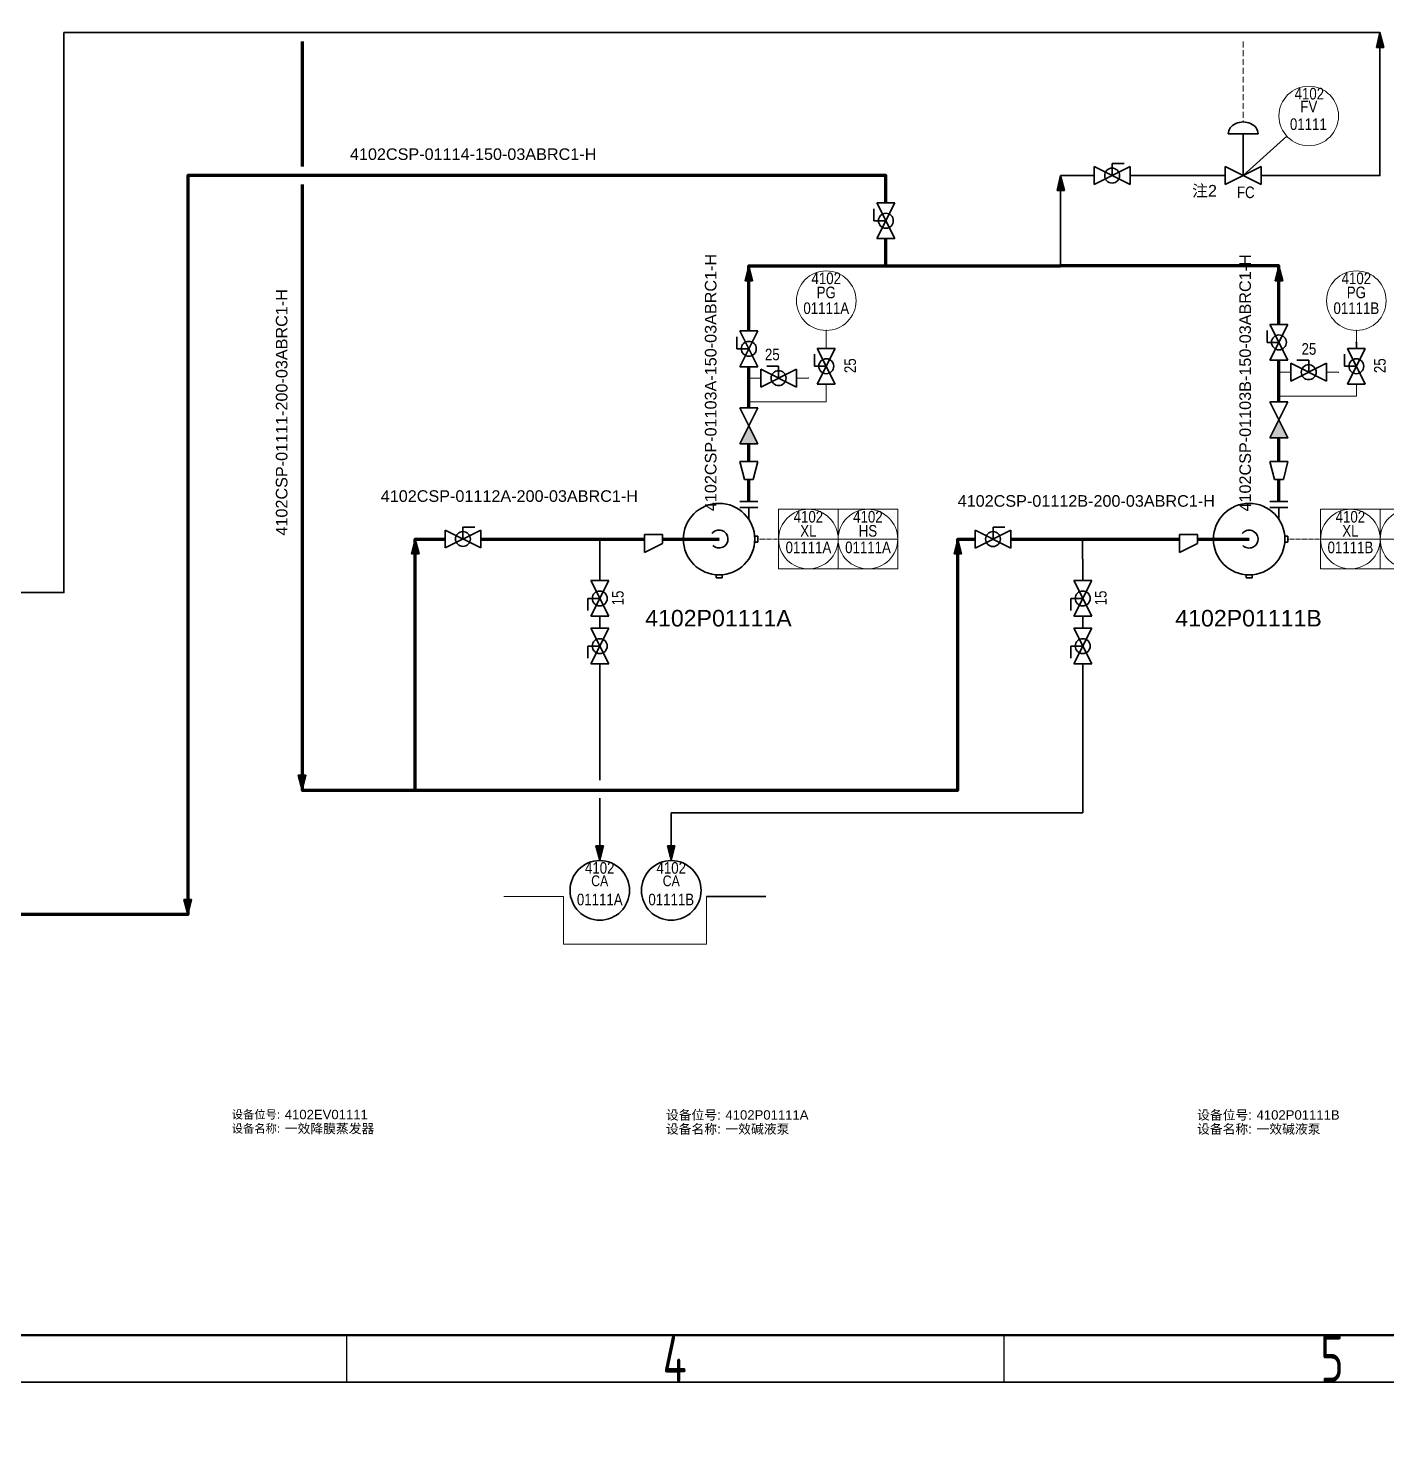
# Model space of a CAD drawing. Extents: x 757 to 8510, y -6585 to 527.
# Drawn here: x 4901.4 to 5191.1, y -882.7 to -583.1 of the extents above; entities that cross this region are included whole.
import ezdxf
from ezdxf.enums import TextEntityAlignment as Align

# ---------------------------------------------------------------- set-up
doc = ezdxf.new("R2010")
doc.units = 0
doc.header["$MEASUREMENT"] = 0
doc.linetypes.add('ELECTRIC', pattern=[0.1875, 0.125, -0.0625])
doc.layers.get('0').update_dxf_attribs({"linetype": 'CONTINUOUS'})
for name, color, linetype in [('10', 7, 'CONTINUOUS'), ('11', 7, 'CONTINUOUS'), ('12', 7, 'CONTINUOUS'), ('ConsistencyChecks', 7, 'CONTINUOUS'), ('Default', 6, 'CONTINUOUS'), ('Notes', 7, 'CONTINUOUS'), ('PUB_TITLE', 1, 'CONTINUOUS'), ('云线-1A', 6, 'CONTINUOUS'), ('图框', 92, 'CONTINUOUS')]:
    doc.layers.add(name, color=color, linetype=linetype)
doc.styles.add('Arial', font='arial.ttf')
doc.styles.add('Arial Narrow', font='ARIALN.TTF')
doc.styles.add('CD-Title Block', font='gbenor.shx', dxfattribs={"width": 0.8, "bigfont": 'gbcbig.shx'})
doc.styles.add('txt.shx', font='arial.ttf')

# ---------------------------------------------------------------- blocks, each defined once
blk = doc.blocks.new('HORIZ CENTRIFUGAL PUMP', base_point=(96.52, 116.84))
at = {"color": 0, "linetype": 'ByBlock', "lineweight": -2}
blk.add_circle((96.52, 116.84), 7.62, dxfattribs=at)
blk = doc.blocks.new('INSTRUMENT CONNECTOR')
at = {"color": 0, "linetype": 'ByBlock', "lineweight": -2}
for p, q in [((0, 0.635), (0.635, 0.635)), ((0, -0.635), (0, 0.635)), ((0.635, 0.635), (0.635, -0.635)), ((0.635, -0.635), (0, -0.635))]:
    blk.add_line(p, q, dxfattribs=at)
blk = doc.blocks.new('CHENGDA-FLANGED NOZZLE CONNECT TO TT')
at = {"color": 0, "linetype": 'ByBlock', "lineweight": -2}
for p, q in [((0, 0), (2.54, 0)), ((2.54, 0), (2.54, 1.905)), ((2.54, 1.905), (2.54, -1.905)), ((3.81, 1.905), (3.81, -1.905))]:
    blk.add_line(p, q, dxfattribs=at)
blk = doc.blocks.new('FLANGED NOZZLE-INTERNAL')
at = {"color": 0, "linetype": 'ByBlock', "lineweight": -2}
blk.add_arc((0, 0), 1.91, 45.5104, 321.6705, dxfattribs=at)
blk = doc.blocks.new('DISCR FIELD MOUNTED PT')
at = {"color": 0, "linetype": 'ByBlock', "lineweight": -2}
blk.add_circle((0, 0), 6.35, dxfattribs=at)
blk = doc.blocks.new('CHENGDA-DCS FUNC ACCESS IN PRIME LOC FOR PUMP', base_point=(1.27, 1.27))
at = {"color": 0, "linetype": 'ByBlock', "lineweight": -2}
for p, q in [((-5.08, 7.62), (7.62, 7.62)), ((-5.08, -5.08), (-5.08, 7.62)), ((7.62, 7.62), (7.62, -5.08)), ((-5.08, 1.27), (7.62, 1.27)), ((7.62, -5.08), (-5.08, -5.08))]:
    blk.add_line(p, q, dxfattribs=at)
blk.add_circle((1.27, 1.27), 6.35, dxfattribs=at)
blk = doc.blocks.new('DIAPHRAGM ACTUATOR')
at = {"color": 0, "linetype": 'ByBlock', "lineweight": -2}
for p, q in [((-3.175, 8.89), (3.175, 8.89)), ((0, 8.89), (0, 0))]:
    blk.add_line(p, q, dxfattribs=at)
blk.add_ellipse((0, 8.89), major_axis=(-3.175, 0), ratio=0.8, start_param=3.1415926, end_param=6.2831853, dxfattribs=at)
blk = doc.blocks.new('CONCENTRIC')
at = {"color": 0, "linetype": 'ByBlock', "lineweight": -2}
for p, q in [((-1.905, -1.905), (-1.905, 1.905)), ((-1.905, 1.905), (1.905, 0.953)), ((1.905, 0.953), (1.905, -0.952)), ((1.905, -0.952), (-1.905, -1.905))]:
    blk.add_line(p, q, dxfattribs=at)
blk = doc.blocks.new('CHECK VALVE')
at = {"linetype": 'ByBlock', "lineweight": -2}
blk.add_hatch(color=0, dxfattribs=at).paths.add_polyline_path([(-3.81, 1.905), (-3.81, -1.905), (0, 0)])
at = {"color": 0, "linetype": 'ByBlock', "lineweight": -2}
for p, q in [((3.81, 1.905), (-3.81, -1.905)), ((-3.81, 1.905), (3.81, -1.905)), ((-3.81, -1.905), (-3.81, 1.905)), ((3.81, -1.905), (3.81, 1.905))]:
    blk.add_line(p, q, dxfattribs=at)
blk.add_lwpolyline([(-3.81, 1.905), (-3.81, -1.905), (0, 0)], close=True, dxfattribs=at)
blk = doc.blocks.new('ECCENTRIC')
at = {"color": 0, "linetype": 'ByBlock', "lineweight": -2}
for p, q in [((1.905, 0.953), (-1.905, 0.953)), ((-1.905, 0.953), (-1.905, -2.857)), ((1.905, -0.953), (1.905, 0.953)), ((-1.905, -2.857), (1.905, -0.953))]:
    blk.add_line(p, q, dxfattribs=at)
blk = doc.blocks.new('BALL VALVE')
at = {"color": 0, "linetype": 'ByBlock', "lineweight": -2}
for p, q in [((-3.81, 1.905), (-3.81, -1.905)), ((3.81, -1.905), (-3.81, 1.905)), ((-3.81, -1.905), (3.81, 1.905)), ((0, 0), (0, 2.54)), ((0, 2.54), (2.54, 2.54)), ((3.81, 1.905), (3.81, -1.905))]:
    blk.add_line(p, q, dxfattribs=at)
blk.add_circle((0, 0), 1.587, dxfattribs=at)
blk = doc.blocks.new('2 WAY GLOBE')
at = {"color": 0, "linetype": 'ByBlock', "lineweight": -2}
for p, q in [((3.81, 1.91), (-3.81, -1.91)), ((-3.81, 1.9), (3.81, -1.9)), ((-3.81, -1.91), (-3.81, 1.9)), ((3.81, -1.91), (3.81, 1.91))]:
    blk.add_line(p, q, dxfattribs=at)
blk = doc.blocks.new('CHENGDA-SAMPLES')
at = {"color": 0, "linetype": 'ByBlock', "lineweight": -2}
blk.add_circle((0, 0), 6.35, dxfattribs=at)
blk = doc.blocks.new('A1图框_H')
at = {"layer": '图框', "linetype": 'Continuous'}
for p, q in [((-410.5, 0), (-410.5, -10)), ((-270.33, 0), (-270.33, -10))]:
    blk.add_line(p, q, dxfattribs=at)
blk.add_lwpolyline([(-831, 584), (10, 584), (10, -10), (-831, -10)], close=True, dxfattribs=at)
at = {"layer": '图框', "linetype": 'Continuous', "const_width": 0.5}
blk.add_lwpolyline([(-806, 574), (0, 574), (0, 0), (-806, 0)], close=True, dxfattribs=at)
at = {"layer": '图框', "linetype": 'Continuous', "style": 'CD-Title Block', "width": 0.8}
for s, p in [('4', (-340.5, -5)), ('5', (-200.33, -5))]:
    blk.add_text(s, height=10, dxfattribs=at).set_placement(p, align=Align.MIDDLE)

msp = doc.modelspace()

# ---------------------------------------------------------------- hatches: boundary and pattern name
at = {"layer": '11', "linetype": 'ByBlock'}
for points in [[(5189.64, -584.01), (5188.86, -587.17), (5190.44, -587.17)], [(5121.55, -614.49), (5120.77, -617.65), (5122.35, -617.65)], [(5055.06, -633.76), (5054.28, -636.92), (5055.86, -636.92)], [(5168.09, -633.76), (5167.31, -636.92), (5168.89, -636.92)], [(4983.94, -691.98), (4983.16, -695.14), (4984.74, -695.14)], [(5099.6, -691.98), (5098.82, -695.14), (5100.4, -695.14)], [(4959.8, -745.47), (4960.58, -742.31), (4959, -742.31)], [(5023.28, -760.51), (5024.06, -757.35), (5022.47, -757.35)], [(5038.52, -760.51), (5039.3, -757.35), (5037.71, -757.35)], [(4935.42, -771.97), (4936.2, -768.81), (4934.62, -768.81)]]:
    msp.add_hatch(color=7, dxfattribs=at).paths.add_polyline_path(points)

# ---------------------------------------------------------------- linework, layer by layer
at = {"layer": '11', "color": 7, "linetype": 'Continuous', "lineweight": 35}
for p, q in [((5189.64, -584.01), (5188.86, -587.17)), ((5190.44, -587.17), (5189.64, -584.01)), ((5188.86, -587.17), (5190.44, -587.17)), ((5121.55, -614.49), (5120.77, -617.65)), ((5122.35, -617.65), (5121.55, -614.49)), ((5120.77, -617.65), (5122.35, -617.65)), ((5055.06, -633.76), (5054.28, -636.92)), ((5055.86, -636.92), (5055.06, -633.76)), ((5168.09, -633.76), (5167.31, -636.92)), ((5168.89, -636.92), (5168.09, -633.76)), ((5054.28, -636.92), (5055.86, -636.92)), ((5167.31, -636.92), (5168.89, -636.92)), ((4983.94, -691.98), (4983.16, -695.14)), ((4984.74, -695.14), (4983.94, -691.98)), ((5099.6, -691.98), (5098.82, -695.14)), ((5100.4, -695.14), (5099.6, -691.98)), ((4983.16, -695.14), (4984.74, -695.14)), ((5098.82, -695.14), (5100.4, -695.14)), ((4959, -742.31), (4959.8, -745.47)), ((4960.58, -742.31), (4959, -742.31)), ((4959.8, -745.47), (4960.58, -742.31)), ((5022.47, -757.35), (5023.28, -760.51)), ((5024.06, -757.35), (5022.47, -757.35)), ((5023.28, -760.51), (5024.06, -757.35)), ((5037.71, -757.35), (5038.52, -760.51)), ((5039.3, -757.35), (5037.71, -757.35)), ((5038.52, -760.51), (5039.3, -757.35)), ((4934.62, -768.81), (4935.42, -771.97)), ((4936.2, -768.81), (4934.62, -768.81)), ((4935.42, -771.97), (4936.2, -768.81))]:
    msp.add_line(p, q, dxfattribs=at)
at = {"layer": '11', "color": 56, "linetype": 'Continuous', "lineweight": 35, "true_color": 0x808000}
for p, q in [((5126.26, -718.6), (5126.26, -750.35)), ((5126.26, -750.35), (5038.52, -750.35)), ((5038.52, -750.35), (5038.52, -760.51))]:
    msp.add_line(p, q, dxfattribs=at)
for points in [[(5164.28, -614.49), (5189.64, -614.49), (5189.64, -584.01), (4909.01, -584.01), (4909.01, -703.39), (4672.79, -703.39)], [(5121.55, -633.76), (5121.55, -614.49), (5128.72, -614.49)], [(5136.34, -614.49), (5156.66, -614.49)], [(5184.6, -651.32), (5184.6, -650.05)], [(5023.28, -691.98), (5023.28, -700.82)], [(5126.24, -691.75), (5126.24, -696.28), (5126.26, -696.28), (5126.26, -700.82)], [(5023.28, -708.44), (5023.28, -710.98)], [(5126.26, -708.44), (5126.26, -710.98)], [(5023.28, -718.6), (5023.28, -743.37)], [(5023.28, -747.17), (5023.28, -760.51)]]:
    msp.add_lwpolyline(points, dxfattribs=at)
at = {"layer": '11', "color": 7, "linetype": 'Continuous', "lineweight": 0}
for points in [[(5189.64, -584.01), (5188.86, -587.17), (5190.44, -587.17)], [(5121.55, -614.49), (5120.77, -617.65), (5122.35, -617.65)], [(5055.06, -633.76), (5054.28, -636.92), (5055.86, -636.92)], [(5168.09, -633.76), (5167.31, -636.92), (5168.89, -636.92)], [(4983.94, -691.98), (4983.16, -695.14), (4984.74, -695.14)], [(5099.6, -691.98), (5098.82, -695.14), (5100.4, -695.14)], [(4959.8, -745.47), (4960.58, -742.31), (4959, -742.31)], [(5023.28, -760.51), (5024.06, -757.35), (5022.47, -757.35)], [(5038.52, -760.51), (5039.3, -757.35), (5037.71, -757.35)], [(4935.42, -771.97), (4936.2, -768.81), (4934.62, -768.81)]]:
    msp.add_lwpolyline(points, close=True, dxfattribs=at)
at = {"layer": '11', "color": 56, "linetype": 'Continuous', "lineweight": 70, "true_color": 0x808000}
for points in [[(4959.8, -585.91), (4959.8, -612.59)], [(5084.28, -620.31), (5084.28, -614.49), (4935.42, -614.49), (4935.42, -771.97), (4628.34, -771.97)], [(4959.8, -616.39), (4959.8, -745.47), (4983.94, -745.47)], [(5084.28, -633.76), (5084.28, -627.93)], [(5055.06, -647.61), (5055.06, -633.76), (5084.28, -633.76)], [(5084.28, -633.76), (5104.59, -633.76)], [(5104.59, -633.76), (5121.55, -633.76)], [(5168.09, -646.24), (5168.09, -633.76), (5121.55, -633.76)], [(5055.06, -657.67), (5055.06, -655.23)], [(5168.09, -656.4), (5168.09, -653.86)], [(5055.06, -662.75), (5055.06, -657.67)], [(5168.09, -661.48), (5168.09, -656.4)], [(5168.09, -662.75), (5168.09, -661.48)], [(5055.06, -664.02), (5055.06, -662.75)], [(5168.09, -675.46), (5168.09, -670.37)], [(5055.06, -675.45), (5055.06, -671.64)], [(5055.06, -683.95), (5055.06, -679.26)], [(5168.09, -683.95), (5168.09, -681.62), (5168.09, -681.62), (5168.09, -679.27)], [(4983.94, -745.47), (4983.94, -691.96), (4990.29, -691.96)], [(4983.94, -745.47), (5099.6, -745.47), (5099.6, -691.98), (5103.32, -691.98)], [(4997.91, -691.96), (5013.15, -691.96)], [(5013.15, -691.96), (5032.83, -691.96)], [(5036.64, -691.96), (5048.71, -691.96)], [(5110.94, -691.98), (5129.99, -691.98)], [(5129.99, -691.98), (5146.91, -691.98)], [(5150.72, -691.98), (5161.74, -691.98)]]:
    msp.add_lwpolyline(points, dxfattribs=at)
at = {"layer": '11', "color": 7, "linetype": 'Continuous', "lineweight": 35}
for p in [(5104.59, -633.76), (5184.6, -650.05), (5055.06, -657.67), (5168.09, -656.4), (5168.09, -661.48), (5055.06, -662.75)]:
    msp.add_point(p, dxfattribs=at)
at = {"layer": '12', "color": 96, "linetype": 'ELECTRIC', "lineweight": 18, "ltscale": 10, "true_color": 0x008000}
msp.add_lwpolyline([(5160.47, -585.91), (5160.47, -603.06)], dxfattribs=at)
at = {"layer": '12', "color": 7, "linetype": 'Continuous', "lineweight": 35}
msp.add_lwpolyline([(5169.74, -606.06), (5160.47, -614.49)], dxfattribs=at)
at = {"layer": '12', "color": 96, "linetype": 'Continuous', "lineweight": 18, "true_color": 0x008000}
for points in [[(5071.57, -647.51), (5071.57, -651.32)], [(5184.6, -647.51), (5184.6, -650.05)], [(5055.06, -657.67), (5057.6, -657.67)], [(5071.57, -658.94), (5071.57, -662.75), (5055.06, -662.75)], [(5065.22, -657.67), (5067.76, -657.67)], [(5168.09, -656.4), (5170.63, -656.4)], [(5184.6, -658.94), (5184.6, -661.48), (5168.09, -661.48)], [(5178.25, -656.4), (5180.79, -656.4)]]:
    msp.add_lwpolyline(points, dxfattribs=at)
at = {"layer": '12', "color": 96, "linetype": 'ELECTRIC', "lineweight": 18, "true_color": 0x008000}
for points in [[(5061.41, -691.98), (5056.97, -691.98)], [(5176.98, -691.98), (5170, -691.98)]]:
    msp.add_lwpolyline(points, dxfattribs=at)
at = {"layer": '12', "color": 7, "linetype": 'Continuous', "lineweight": 13}
msp.add_circle((5174.44, -601.79), 6.35, dxfattribs=at)
at = {"layer": 'ConsistencyChecks', "color": 7, "linetype": 'Continuous', "lineweight": 9}
for p in [(5160.47, -603.06), (5128.72, -614.49), (5136.34, -614.49), (5156.66, -614.49), (5160.47, -614.49), (5164.28, -614.49), (5104.59, -633.76), (5104.59, -633.76), (5104.59, -633.76), (5168.09, -646.24), (5055.06, -647.61), (5071.57, -647.51), (5184.6, -647.51), (5184.6, -650.05), (5184.6, -650.05), (5071.57, -651.32), (5184.6, -651.32), (5055.06, -655.23), (5168.09, -653.86), (5055.06, -657.67), (5055.06, -657.67), (5055.06, -657.67), (5057.6, -657.67), (5065.22, -657.67), (5071.57, -658.94), (5168.09, -656.4), (5168.09, -656.4), (5168.09, -656.4), (5170.63, -656.4), (5178.25, -656.4), (5184.6, -658.94), (5168.09, -661.48), (5168.09, -661.48), (5168.09, -661.48), (5055.06, -662.75), (5055.06, -662.75), (5055.06, -662.75), (5055.06, -664.02), (5168.09, -662.75), (5168.09, -670.37), (5055.06, -671.64), (5055.06, -675.45), (5168.09, -675.46), (5055.06, -679.26), (5168.09, -679.27), (5055.06, -683.95), (5168.09, -683.95), (5055.06, -687.76), (5168.09, -687.76), (4990.29, -691.96), (4997.91, -691.96), (5032.83, -691.96), (5036.64, -691.96), (5048.71, -691.96), (5056.97, -691.98), (5061.41, -691.98), (5074.11, -691.98), (5074.11, -691.98), (5103.32, -691.98), (5110.94, -691.98), (5146.91, -691.98), (5150.72, -691.98), (5170, -691.98), (5176.98, -691.98), (5189.68, -691.98), (5189.68, -691.98), (5023.28, -700.82), (5126.26, -700.82), (5023.28, -708.44), (5126.26, -708.44), (5023.28, -710.98), (5126.26, -710.98), (5023.28, -718.6), (5126.26, -718.6)]:
    msp.add_point(p, dxfattribs=at)
at = {"layer": 'ConsistencyChecks', "color": 5, "linetype": 'Continuous', "lineweight": 9}
for p in [(5067.76, -657.67), (5180.79, -656.4), (5048.71, -691.96), (5056.33, -691.98), (5161.74, -691.98), (5161.74, -691.98), (5169.36, -691.98), (5048.71, -699.6), (5161.74, -699.6), (5023.28, -760.51), (5038.52, -760.51), (5016.93, -766.86), (5029.63, -766.86), (5032.16, -766.86), (5044.87, -766.86), (5023.28, -773.21), (5038.52, -773.21)]:
    msp.add_point(p, dxfattribs=at)
at = {"layer": 'Notes', "color": 7, "linetype": 'Continuous', "lineweight": 0}
for p, q in [((5015.53, -768.13), (5002.83, -768.13)), ((5015.53, -778.29), (5015.53, -768.13)), ((5046.01, -768.13), (5046.01, -778.29)), ((5046.01, -778.29), (5015.53, -778.29))]:
    msp.add_line(p, q, dxfattribs=at)
at = {"layer": 'Notes', "color": 7, "linetype": 'Continuous', "lineweight": 35}
msp.add_line((5046.01, -768.13), (5058.71, -768.13), dxfattribs=at)
at = {"layer": 'PUB_TITLE', "color": 2}
msp.add_lwpolyline([(4548.75, -277.65), (5389.75, -277.65), (5389.75, -871.65), (4548.75, -871.65)], close=True, dxfattribs=at)
at = {"layer": '云线-1A', "color": 1, "lineweight": 35}
msp.add_line((7953.9, -871.65), (1023.5, -871.65), dxfattribs=at)

# ---------------------------------------------------------------- block references
at = {"layer": '10', "color": 16, "linetype": 'Continuous', "lineweight": 35, "true_color": 0x800000}
for p in [(5048.71, -691.98), (5161.74, -691.98)]:
    msp.add_blockref('HORIZ CENTRIFUGAL PUMP', p, dxfattribs=at)
at = {"layer": '10', "color": 16, "linetype": 'Continuous', "lineweight": 35, "true_color": 0x800000, "xscale": -1}
for name, p, rotation in [('CHENGDA-FLANGED NOZZLE CONNECT TO TT', (5055.06, -687.76), 269.9999999999941), ('CHENGDA-FLANGED NOZZLE CONNECT TO TT', (5168.09, -687.76), 269.9999999999941), ('INSTRUMENT CONNECTOR', (5056.33, -691.98), 180), ('INSTRUMENT CONNECTOR', (5169.36, -691.98), 180), ('INSTRUMENT CONNECTOR', (5048.71, -699.6), 90.00000000000593), ('INSTRUMENT CONNECTOR', (5161.74, -699.6), 90.00000000000593)]:
    msp.add_blockref(name, p, dxfattribs=dict(at, rotation=rotation))
at = {"layer": '10', "color": 16, "linetype": 'Continuous', "lineweight": 35, "true_color": 0x800000, "rotation": 180.0000000000119}
for p in [(5048.71, -691.96), (5161.74, -691.98)]:
    msp.add_blockref('FLANGED NOZZLE-INTERNAL', p, dxfattribs=at)
at = {"layer": '11', "color": 56, "linetype": 'Continuous', "lineweight": 35, "true_color": 0x808000}
for name, p in [('BALL VALVE', (5132.53, -614.49)), ('BALL VALVE', (4994.1, -691.96)), ('ECCENTRIC', (5034.74, -691.96)), ('BALL VALVE', (5107.13, -691.98)), ('ECCENTRIC', (5148.82, -691.98)), ('CHENGDA-SAMPLES', (5023.28, -766.86))]:
    msp.add_blockref(name, p, dxfattribs=at)
for name, p, rotation in [('BALL VALVE', (5084.28, -624.12), 90.00000000000594), ('BALL VALVE', (5168.09, -650.05), 90.00000000000594), ('BALL VALVE', (5055.06, -651.42), 90.00000000000594), ('BALL VALVE', (5071.57, -655.13), 90.00000000000594), ('BALL VALVE', (5184.6, -655.13), 90.00000000000594), ('CHECK VALVE', (5055.06, -667.83), 90.00000000000594), ('CHECK VALVE', (5168.09, -666.56), 90.00000000000594), ('CONCENTRIC', (5055.06, -677.35), 269.9999999999941), ('CONCENTRIC', (5168.09, -677.37), 269.9999999999941)]:
    msp.add_blockref(name, p, dxfattribs=dict(at, rotation=rotation))
at = {"layer": '11', "color": 56, "linetype": 'Continuous', "lineweight": 35, "true_color": 0x808000, "xscale": -1}
for name, p in [('BALL VALVE', (5061.41, -657.67)), ('BALL VALVE', (5174.44, -656.4)), ('CHENGDA-SAMPLES', (5038.52, -766.86))]:
    msp.add_blockref(name, p, dxfattribs=at)
at = {"layer": '11', "color": 56, "linetype": 'Continuous', "lineweight": 35, "true_color": 0x808000, "xscale": -1, "rotation": 90.00000000000593}
for p in [(5023.28, -704.63), (5126.26, -704.63), (5023.28, -714.79), (5126.26, -714.79)]:
    msp.add_blockref('BALL VALVE', p, dxfattribs=at)
at = {"layer": '12', "color": 96, "linetype": 'Continuous', "lineweight": 35, "true_color": 0x008000, "xscale": -1}
msp.add_blockref('DIAPHRAGM ACTUATOR', (5160.47, -614.49), dxfattribs=at)
at = {"layer": '12', "color": 96, "linetype": 'Continuous', "lineweight": 35, "true_color": 0x008000}
msp.add_blockref('2 WAY GLOBE', (5160.47, -614.49), dxfattribs=at)
at = {"layer": '12', "color": 96, "linetype": 'Continuous', "lineweight": 18, "true_color": 0x008000}
for name, p in [('DISCR FIELD MOUNTED PT', (5071.57, -641.16)), ('DISCR FIELD MOUNTED PT', (5184.6, -641.16)), ('DISCR FIELD MOUNTED PT', (5184.6, -641.16)), ('DISCR FIELD MOUNTED PT', (5184.6, -641.16)), ('DISCR FIELD MOUNTED PT', (5184.6, -641.16)), ('CHENGDA-DCS FUNC ACCESS IN PRIME LOC FOR PUMP', (5067.76, -691.98)), ('CHENGDA-DCS FUNC ACCESS IN PRIME LOC FOR PUMP', (5080.46, -691.98)), ('CHENGDA-DCS FUNC ACCESS IN PRIME LOC FOR PUMP', (5183.33, -691.98)), ('CHENGDA-DCS FUNC ACCESS IN PRIME LOC FOR PUMP', (5196.03, -691.98))]:
    msp.add_blockref(name, p, dxfattribs=at)
at = {"layer": '图框', "linetype": 'Continuous'}
msp.add_blockref('A1图框_H', (5379.75, -861.65), dxfattribs=at)

# ---------------------------------------------------------------- texts
at = {"layer": '10', "color": 7, "style": 'Arial'}
for s, p in [('4102P01111A', (5048.58, -708.84)), ('4102P01111B', (5161.61, -708.84))]:
    msp.add_text(s, height=3.5278, dxfattribs=at).set_placement(p, align=Align.MIDDLE_CENTER)
at = {"layer": '10', "color": 7, "style": 'txt.shx'}
for s, height, p in [('设备位号:', 1.764, (4955.11, -814.63)), ('设备位号:', 2, (5049.07, -814.72)), ('设备位号:', 2, (5162.32, -814.72)), ('设备名称:', 1.764, (4955.11, -817.63)), ('设备名称:', 2, (5049.07, -817.72)), ('设备名称:', 2, (5162.32, -817.72))]:
    msp.add_text(s, height=height, dxfattribs=at).set_placement(p, align=Align.MIDDLE_RIGHT)
for s, p in [('4102EV01111', (4956.11, -814.63)), ('4102P01111A', (5050.07, -814.72)), ('4102P01111B', (5163.32, -814.72)), ('一效降膜蒸发器', (4956.11, -817.63)), ('一效碱液泵', (5050.07, -817.72)), ('一效碱液泵', (5163.32, -817.72))]:
    msp.add_text(s, height=2, dxfattribs=at).set_placement(p, align=Align.MIDDLE_LEFT)
at = {"layer": '11', "color": 7, "style": 'Arial'}
msp.add_text('4102CSP-01114-150-03ABRC1-H', height=2.4694, dxfattribs=at).set_placement((4996.28, -608.69), align=Align.TOP_CENTER)
for s, rotation, p in [('4102CSP-01103A-150-03ABRC1-H', 90, (5048.16, -658.6)), ('4102CSP-01111-200-03ABRC1-H', 90, (4956.68, -664.96)), ('4102CSP-01112A-200-03ABRC1-H', 359.9999, (5004, -684.04))]:
    msp.add_text(s, height=2.4694, rotation=rotation, dxfattribs=at).set_placement(p, align=Align.CENTER)
msp.add_text('4102CSP-01103B-150-03ABRC1-H', height=2.4694, rotation=90, dxfattribs=at).set_placement((5159.65, -658.68), align=Align.TOP_CENTER)
at = {"layer": '11', "color": 7, "style": 'Arial Narrow'}
for s, height, p in [('25', 2.469, (5174.48, -651.44)), ('25', 2.469, (5060.07, -652.63)), ('4102', 2.469, (5023.27, -762.07)), ('4102', 2.469, (5038.52, -762.07)), ('CA', 2.293, (5023.27, -764.82)), ('CA', 2.293, (5038.52, -764.82)), ('01111A', 2.469, (5023.27, -768.8)), ('01111B', 2.469, (5038.52, -768.8))]:
    msp.add_text(s, height=height, dxfattribs=at).set_placement(p, align=Align.MIDDLE_CENTER)
for s, p in [('25', (5076.66, -655.02)), ('25', (5189.61, -655.02)), ('15', (5027.12, -704.53)), ('15', (5130.1, -704.53))]:
    msp.add_text(s, height=2.469, rotation=90, dxfattribs=at).set_placement(p, align=Align.MIDDLE_CENTER)
at = {"layer": '11', "color": 7, "style": 'Arial'}
msp.add_text('4102CSP-01112B-200-03ABRC1-H', height=2.4694, dxfattribs=at).set_placement((5127.01, -685.08), align=Align.CENTER)
at = {"layer": '12', "color": 7, "style": 'Arial Narrow'}
for s, p in [('4102', (5174.57, -597.04)), ('FV', (5174.47, -599.79)), ('01111', (5174.37, -603.53)), ('FC', (5161.02, -618.06)), ('4102 ', (5071.96, -636.4)), ('4102 ', (5184.99, -636.4)), ('4102 ', (5184.99, -636.4)), ('4102 ', (5184.99, -636.4)), ('4102 ', (5184.99, -636.4)), ('PG ', (5071.96, -639.4)), ('PG ', (5184.99, -639.4)), ('PG ', (5184.99, -639.4)), ('PG ', (5184.99, -639.4)), ('PG ', (5184.99, -639.4)), ('01111A', (5071.57, -642.76)), ('01111B', (5184.6, -642.76)), ('4102 ', (5068.15, -687.22)), ('4102 ', (5080.85, -687.22)), ('4102 ', (5183.72, -687.22)), ('XL ', (5068.15, -690.22)), ('HS ', (5080.85, -690.22)), ('XL ', (5183.72, -690.22)), ('01111A', (5067.77, -693.75)), ('01111A', (5080.47, -693.75)), ('01111B', (5183.34, -693.75))]:
    msp.add_text(s, height=2.469, dxfattribs=at).set_placement(p, align=Align.MIDDLE_CENTER)
at = {"layer": 'Default', "color": 7, "style": 'txt.shx'}
msp.add_text('注2', height=2.469, dxfattribs=at).set_placement((5149.59, -617.72), align=Align.MIDDLE_LEFT)

doc.saveas('drawing.dxf')
